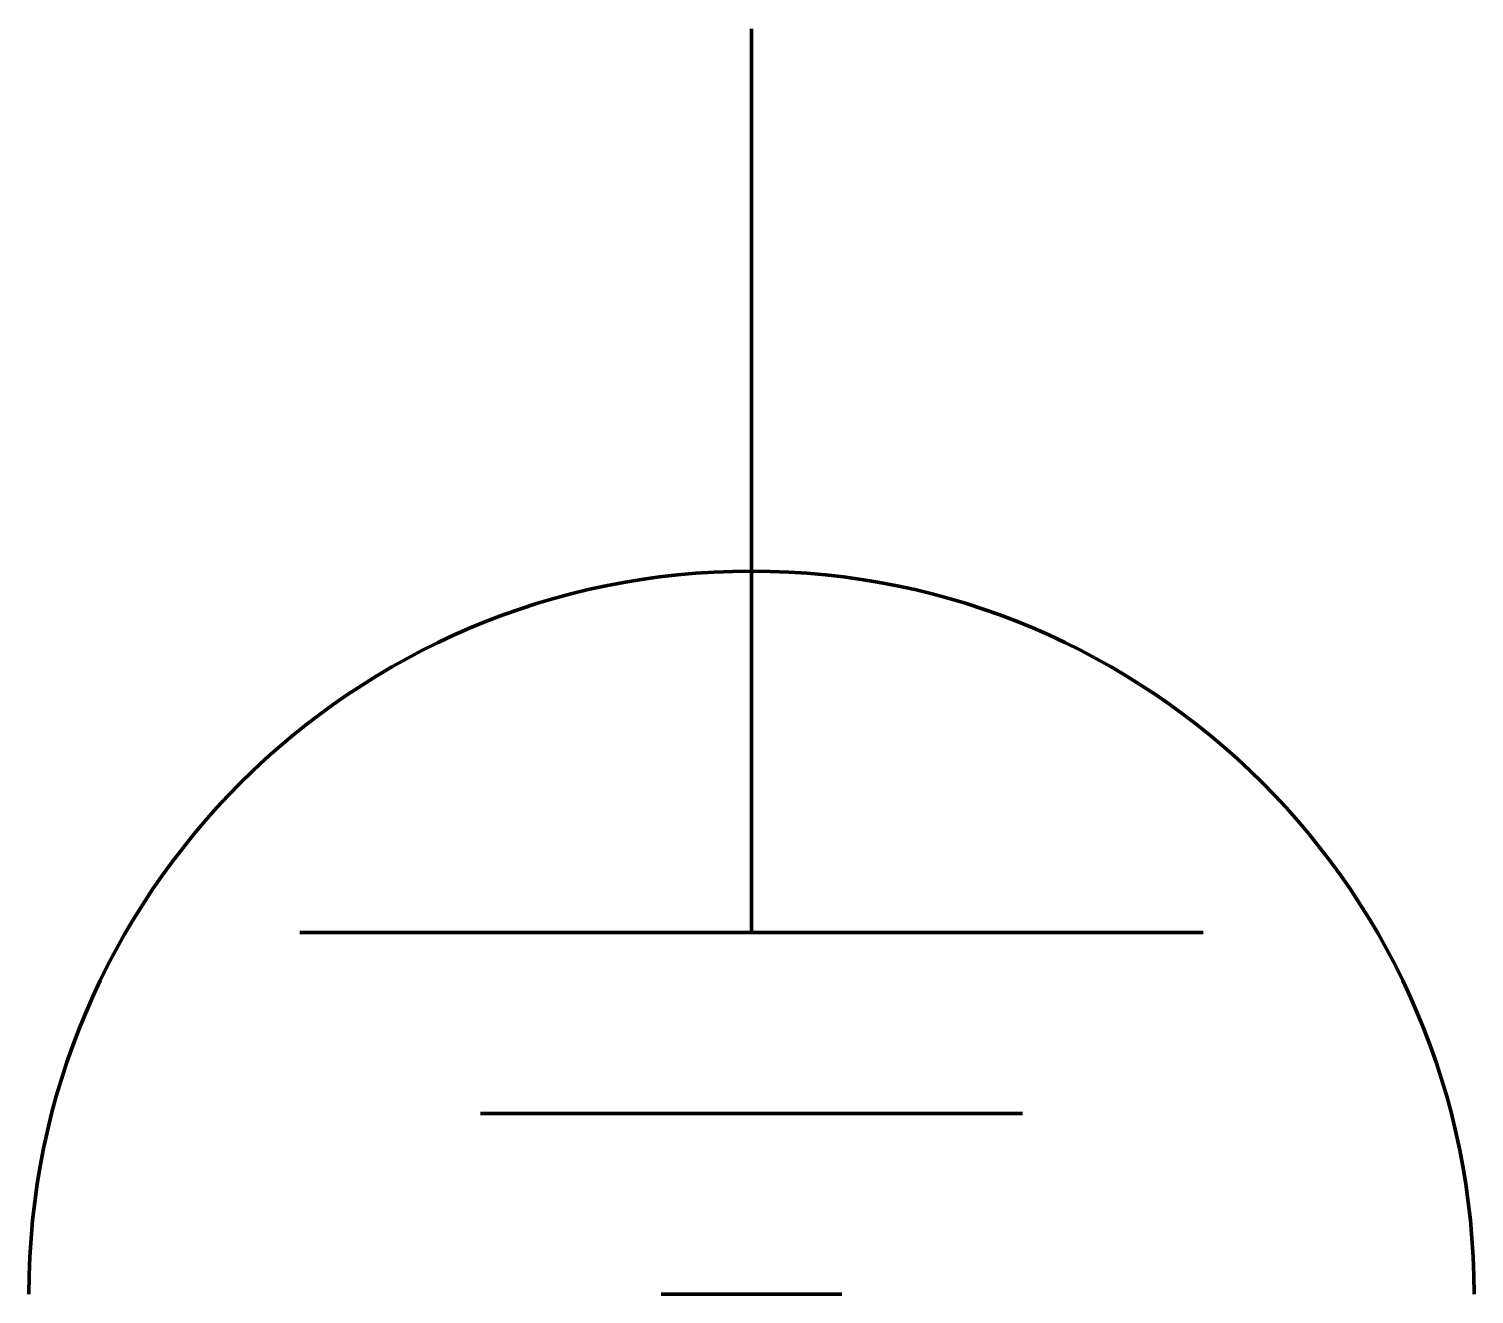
# Model space of a CAD drawing. Header units: millimetres. Extents: x -4 to 4, y -7 to 0.
import ezdxf

# ---------------------------------------------------------------- set-up
doc = ezdxf.new("R2010")
doc.units = ezdxf.units.MM
doc.layers.get('0').update_dxf_attribs({"linetype": 'CONTINUOUS', "lineweight": 0})

msp = doc.modelspace()

# ---------------------------------------------------------------- linework, layer by layer
at = {"color": 7, "linetype": 'CONTINUOUS', "lineweight": 70}
for p, q in [((0, -5), (0, 0)), ((-2.5, -5), (2.5, -5)), ((1.5, -6), (-1.5, -6)), ((-0.5, -7), (0.5, -7))]:
    msp.add_line(p, q, dxfattribs=at)
msp.add_arc((0, -7), 4, 0, 180, dxfattribs=at)

doc.saveas('drawing.dxf')
